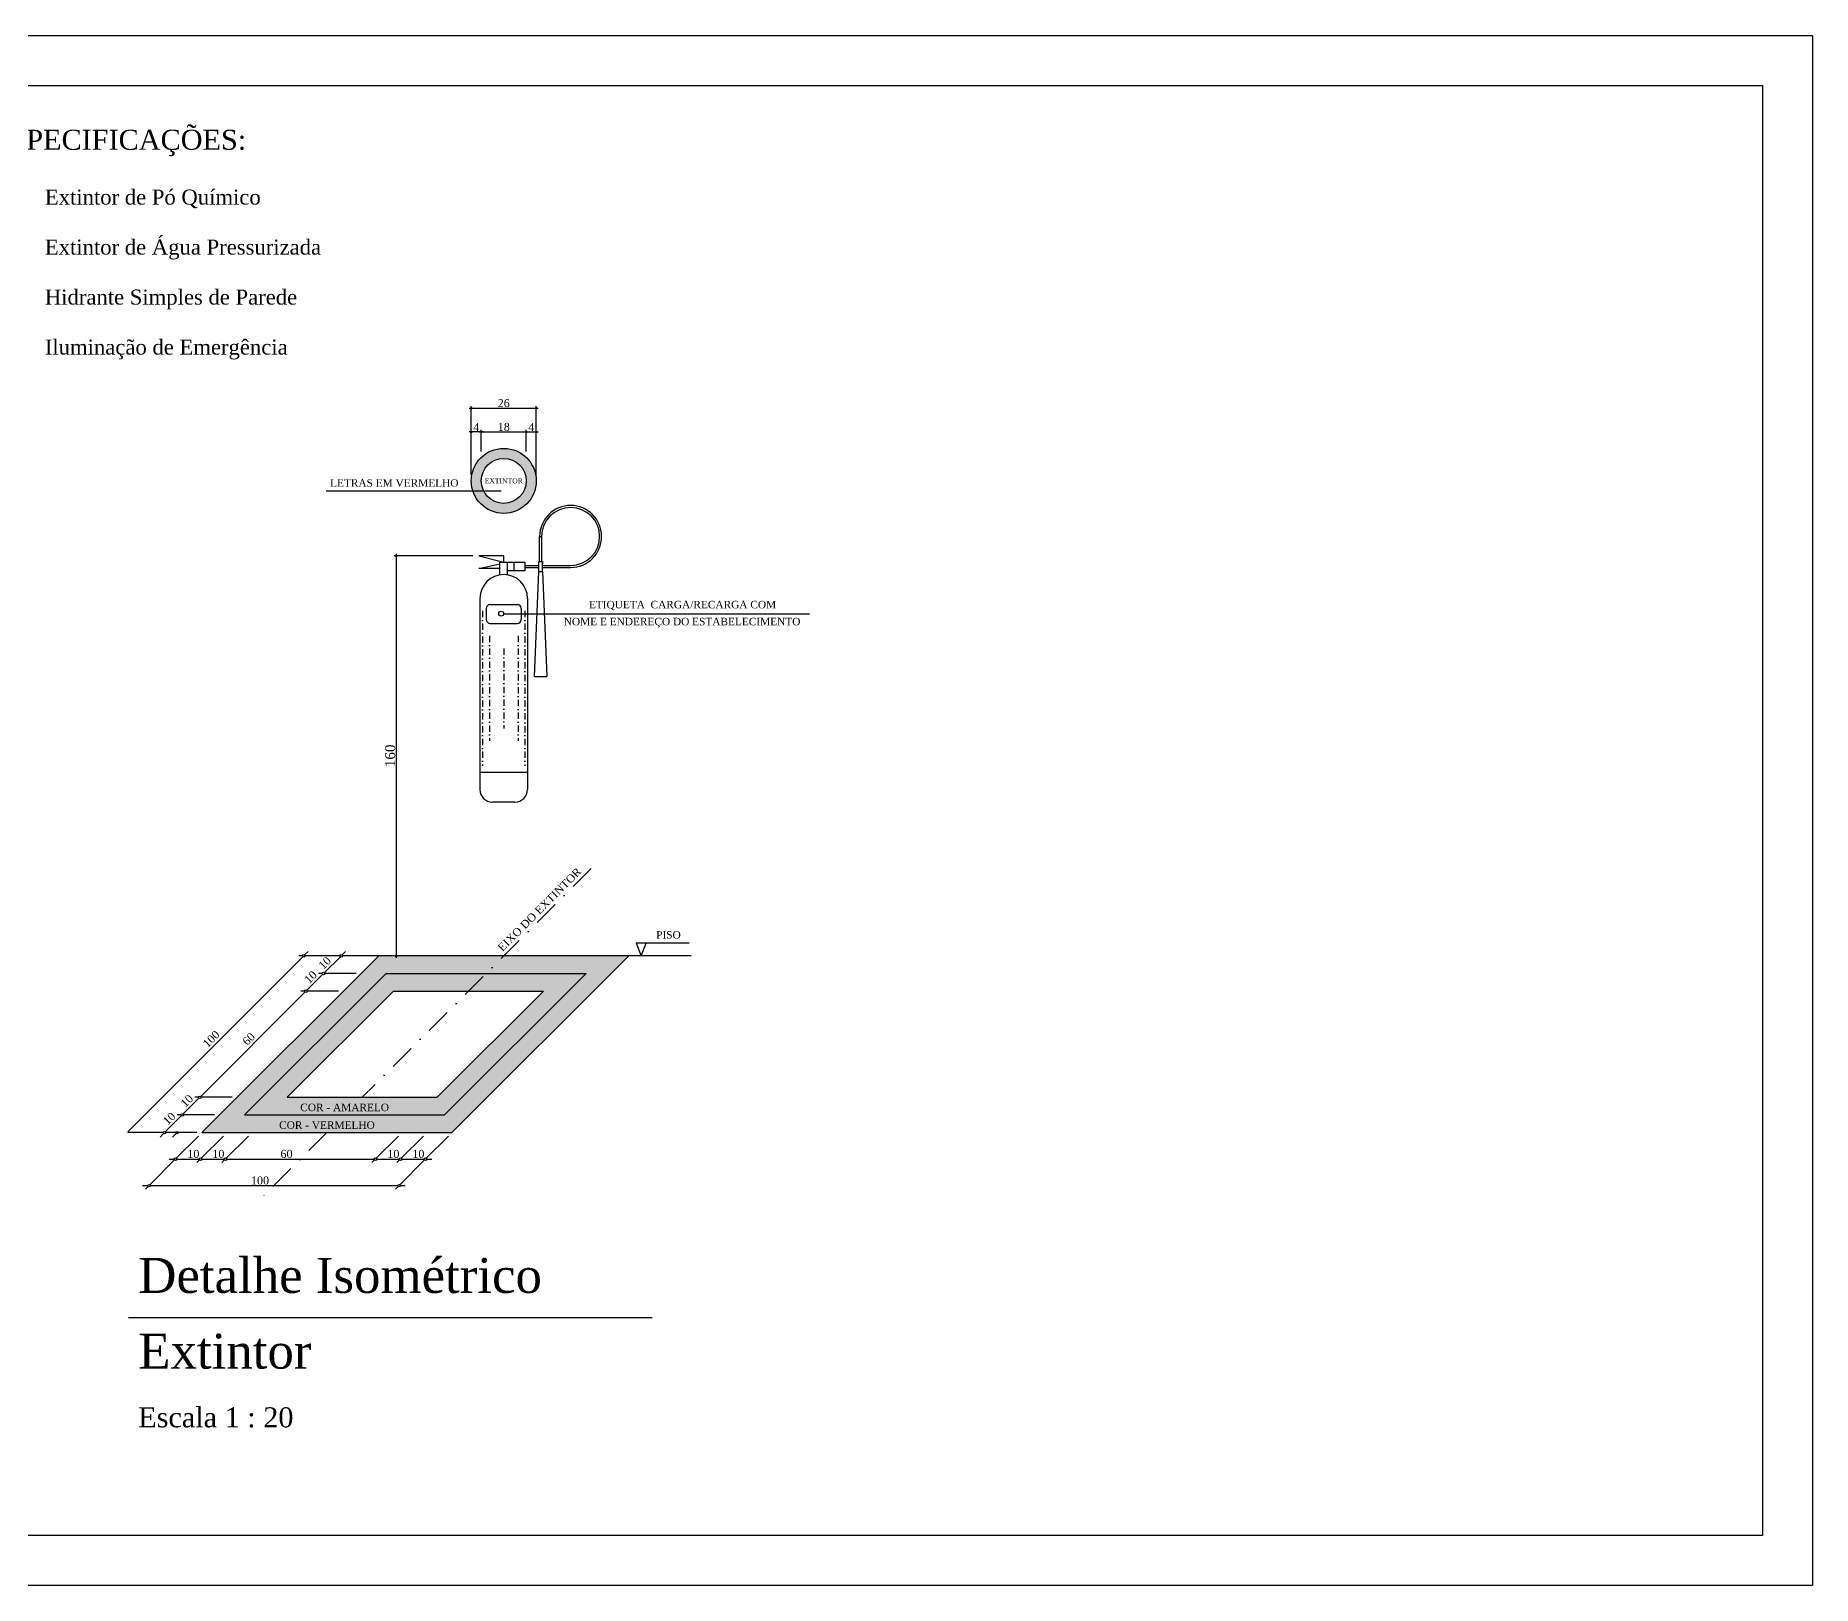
# Model space of a CAD drawing. Header units: millimetres. Extents: x 9200 to 13100, y 733 to 2283.
# Drawn here: x 11323 to 13100, y 733 to 2283 of the extents above; entities that cross this region are included whole.
import ezdxf
from ezdxf.enums import TextEntityAlignment as Align

# ---------------------------------------------------------------- set-up
doc = ezdxf.new("R2010")
doc.units = ezdxf.units.MM
doc.linetypes.add('DASHDOTX2', pattern=[50.8, 25.4, -12.7, 0, -12.7])
for name, color, linetype in [('001 - 0.350 Color', 1, 'Continuous'), ('002 - 0.350 Color', 2, 'Continuous'), ('003 - 0.250', 3, 'Continuous'), ('004 - 0.350', 4, 'Continuous'), ('006 - 0.500', 6, 'Continuous'), ('010 - 0.050', 10, 'Continuous'), ('014 - 1.000', 14, 'Continuous'), ('040 - 0.150', 40, 'Continuous')]:
    doc.layers.add(name, color=color, linetype=linetype)
doc.styles.add('style1', font='BOOKOS.TTF')
doc.styles.add('style2', font='BOOKOSBI.TTF')
doc.dimstyles.new('Copy of Externa 20', dxfattribs={"dimtxt": 10, "dimasz": 4, "dimexe": 2, "dimexo": 6, "dimgap": 0.8, "dimtad": 1, "dimdec": 1, "dimzin": 4, "dimtxsty": 'style1', "dimblk": 'DOTSMALL', "dimcen": 4, "dimdle": 2, "dimclrd": 256, "dimclre": 256, "dimclrt": 256, "dimadec": 4, "dimazin": 1, "dimtfac": 1, "dimtdec": 1, "dimtmove": 0, "dimatfit": 3, "dimldrblk": 'DOTSMALL', "dimfxl": 1, "dimlwd": -1, "dimlwe": -1, "dimarcsym": 0})

# ---------------------------------------------------------------- blocks, each defined once
blk = doc.blocks.new('_DotSmall')
at = {"layer": '001 - 0.350 Color', "color": 0, "const_width": 0.5}
blk.add_lwpolyline([(-0.0625, 0, 1), (0.0625, 0, 1)], format="xyb", close=True, dxfattribs=at)
blk = doc.blocks.new('*D3')
at = {"layer": '010 - 0.050', "ltscale": 2.5}
for p, q in [((11760.2, 1762.6), (11681.6, 1762.6)), ((11683.6, 1764.6), (11683.6, 1360.6))]:
    blk.add_line(p, q, dxfattribs=at)
at = {"layer": 'Defpoints', "color": 0, "ltscale": 2.5}
for p in [(11766.2, 1762.6), (11683.6, 1362.6), (11766.2, 1362.6)]:
    blk.add_point(p, dxfattribs=at)
at = {"layer": '010 - 0.050', "ltscale": 2.5, "xscale": 4, "yscale": 4, "zscale": 4}
for p, rotation in [((11683.6, 1762.6), 90), ((11683.6, 1362.6), 270)]:
    blk.add_blockref('_DotSmall', p, dxfattribs=dict(at, rotation=rotation))
at = {"layer": '010 - 0.050', "ltscale": 2.5, "insert": (11677.6, 1562.6), "char_height": 10, "attachment_point": 5, "rotation": 90, "style": 'style1'}
blk.add_mtext('160', dxfattribs=at)
blk = doc.blocks.new('*D4')
at = {"layer": '010 - 0.050', "ltscale": 2.5}
for p, q in [((11756.7, 1910.3), (11825.7, 1910.3)), ((11758.7, 1843.6), (11758.7, 1912.3)), ((11823.7, 1843.6), (11823.7, 1912.3))]:
    blk.add_line(p, q, dxfattribs=at)
at = {"layer": 'Defpoints', "color": 0, "ltscale": 2.5}
for p in [(11823.7, 1910.3), (11758.7, 1837.6), (11823.7, 1837.6)]:
    blk.add_point(p, dxfattribs=at)
at = {"layer": '010 - 0.050', "ltscale": 2.5, "xscale": 4, "yscale": 4, "zscale": 4, "rotation": 180}
blk.add_blockref('_DotSmall', (11758.7, 1910.3), dxfattribs=at)
at = {"layer": '010 - 0.050', "ltscale": 2.5, "xscale": 4, "yscale": 4, "zscale": 4}
blk.add_blockref('_DotSmall', (11823.7, 1910.3), dxfattribs=at)
at = {"layer": '010 - 0.050', "ltscale": 2.5, "insert": (11791.2, 1915.3), "char_height": 8, "attachment_point": 5, "style": 'style1'}
blk.add_mtext('26', dxfattribs=at)
blk = doc.blocks.new('*D5')
at = {"layer": '010 - 0.050', "ltscale": 2.5}
for p, q in [((11770.7, 1886.5), (11756.7, 1886.5)), ((11758.7, 1843.6), (11758.7, 1888.5)), ((11768.7, 1867.1), (11768.7, 1888.5))]:
    blk.add_line(p, q, dxfattribs=at)
at = {"layer": 'Defpoints', "color": 0, "ltscale": 2.5}
for p in [(11758.7, 1886.5), (11768.7, 1861.1), (11758.7, 1837.6)]:
    blk.add_point(p, dxfattribs=at)
at = {"layer": '010 - 0.050', "ltscale": 2.5, "xscale": 4, "yscale": 4, "zscale": 4, "rotation": 180}
blk.add_blockref('_DotSmall', (11758.7, 1886.5), dxfattribs=at)
at = {"layer": '010 - 0.050', "ltscale": 2.5, "xscale": 4, "yscale": 4, "zscale": 4}
blk.add_blockref('_DotSmall', (11768.7, 1886.5), dxfattribs=at)
at = {"layer": '010 - 0.050', "ltscale": 2.5, "insert": (11763.7, 1891.3), "char_height": 8, "attachment_point": 5, "style": 'style1'}
blk.add_mtext('4', dxfattribs=at)
blk = doc.blocks.new('*D6')
at = {"layer": '010 - 0.050', "ltscale": 2.5}
for p, q in [((11811.7, 1886.5), (11825.7, 1886.5)), ((11813.7, 1867.1), (11813.7, 1888.5)), ((11823.7, 1843.6), (11823.7, 1888.5))]:
    blk.add_line(p, q, dxfattribs=at)
at = {"layer": 'Defpoints', "color": 0, "ltscale": 2.5}
for p in [(11823.7, 1886.5), (11813.7, 1861.1), (11823.7, 1837.6)]:
    blk.add_point(p, dxfattribs=at)
at = {"layer": '010 - 0.050', "ltscale": 2.5, "xscale": 4, "yscale": 4, "zscale": 4, "rotation": 180}
blk.add_blockref('_DotSmall', (11813.7, 1886.5), dxfattribs=at)
at = {"layer": '010 - 0.050', "ltscale": 2.5, "xscale": 4, "yscale": 4, "zscale": 4}
blk.add_blockref('_DotSmall', (11823.7, 1886.5), dxfattribs=at)
at = {"layer": '010 - 0.050', "ltscale": 2.5, "insert": (11818.7, 1891.3), "char_height": 8, "attachment_point": 5, "style": 'style1'}
blk.add_mtext('4', dxfattribs=at)
blk = doc.blocks.new('*D7')
at = {"layer": '010 - 0.050', "ltscale": 2.5}
for p, q in [((11766.7, 1886.5), (11815.7, 1886.5)), ((11768.7, 1867.1), (11768.7, 1888.5)), ((11813.7, 1867.1), (11813.7, 1888.5))]:
    blk.add_line(p, q, dxfattribs=at)
at = {"layer": 'Defpoints', "color": 0, "ltscale": 2.5}
for p in [(11813.7, 1886.5), (11768.7, 1861.1), (11813.7, 1861.1)]:
    blk.add_point(p, dxfattribs=at)
at = {"layer": '010 - 0.050', "ltscale": 2.5, "xscale": 4, "yscale": 4, "zscale": 4, "rotation": 180}
blk.add_blockref('_DotSmall', (11768.7, 1886.5), dxfattribs=at)
at = {"layer": '010 - 0.050', "ltscale": 2.5, "xscale": 4, "yscale": 4, "zscale": 4}
blk.add_blockref('_DotSmall', (11813.7, 1886.5), dxfattribs=at)
at = {"layer": '010 - 0.050', "ltscale": 2.5, "insert": (11791.2, 1891.5), "char_height": 8, "attachment_point": 5, "style": 'style1'}
blk.add_mtext('18', dxfattribs=at)

msp = doc.modelspace()

# ---------------------------------------------------------------- hatches: boundary and pattern name
at = {"layer": '001 - 0.350 Color', "ltscale": 2.5}
h = msp.add_hatch(color=256, dxfattribs=at)
h.paths.add_polyline_path([(11916.15, 1362.61), (11666.15, 1362.61), (11595.41, 1291.87), (11620.41, 1291.87), (11673.47, 1344.93), (11873.47, 1344.93), (11820.41, 1291.87), (11845.41, 1291.87)])
h.paths.add_polyline_path([(11620.41, 1291.87), (11595.41, 1291.87), (11489.38, 1185.83), (11739.38, 1185.83), (11845.41, 1291.87), (11820.41, 1291.87), (11732.05, 1203.51), (11532.05, 1203.51)])
h.paths.add_polyline_path([(11561.35, 1187.8), (11667.4, 1187.8), (11667.4, 1199.44), (11561.35, 1199.44)], flags=24)
at = {"layer": '002 - 0.350 Color', "ltscale": 2.5}
msp.add_hatch(color=256, dxfattribs=at).paths.add_polyline_path([(11758.65, 1837.61, 0.0817371), (11760.37, 1827.19), (11771.21, 1827.19, -0.1208993), (11768.65, 1837.61, -1), (11813.65, 1837.61, -0.7842816), (11771.21, 1827.19), (11760.37, 1827.19, 0.8488781), (11823.65, 1837.61, 1)])
h = msp.add_hatch(color=256, dxfattribs=at)
h.paths.add_polyline_path([(11873.47, 1344.93), (11673.47, 1344.93), (11620.41, 1291.87), (11645.41, 1291.87), (11680.8, 1327.25), (11830.8, 1327.25), (11795.41, 1291.87), (11820.41, 1291.87)])
h.paths.add_polyline_path([(11645.41, 1291.87), (11620.41, 1291.87), (11532.05, 1203.51), (11732.05, 1203.51), (11820.41, 1291.87), (11795.41, 1291.87), (11724.73, 1221.18), (11574.73, 1221.18)])
h.paths.add_polyline_path([(11583.76, 1205.48), (11680.35, 1205.48), (11680.35, 1217.12), (11583.76, 1217.12)], flags=24)
at = {"layer": '010 - 0.050', "ltscale": 2.5}
h = msp.add_hatch(color=256, dxfattribs=at)
h.paths.add_polyline_path([(11589.9, 1362.61, 1), (11592.4, 1362.61, 1)])
h.paths.add_polyline_path([(11627.4, 1362.61, 1), (11629.9, 1362.61, 1)])
h.paths.add_polyline_path([(11609.72, 1344.93, 1), (11612.22, 1344.93, 1)])
h.paths.add_polyline_path([(11592.05, 1327.25, 1), (11594.55, 1327.25, 1)])
h = msp.add_hatch(color=256, dxfattribs=at)
h.paths.add_polyline_path([(11435.09, 1132.8, 1), (11437.59, 1132.8, 1)])
h.paths.add_polyline_path([(11461.61, 1159.31, 1), (11464.11, 1159.31, 1)])
h.paths.add_polyline_path([(11486.61, 1159.31, 1), (11489.11, 1159.31, 1)])
h.paths.add_polyline_path([(11511.61, 1159.31, 1), (11514.11, 1159.31, 1)])
h.paths.add_polyline_path([(11450.63, 1185.83, 1), (11453.13, 1185.83, 1)])
h.paths.add_polyline_path([(11468.3, 1203.51, 1), (11470.8, 1203.51, 1)])
h.paths.add_polyline_path([(11488.48, 1221.18, 1), (11485.98, 1221.18, 1)])
h.paths.add_polyline_path([(11413.13, 1185.83, 1), (11415.63, 1185.83, 1)])
h = msp.add_hatch(color=256, dxfattribs=at)
h.paths.add_polyline_path([(11661.61, 1159.31, 1), (11664.11, 1159.31, 1)])
h.paths.add_polyline_path([(11686.61, 1159.31, 1), (11689.11, 1159.31, 1)])
h.paths.add_polyline_path([(11711.61, 1159.31, 1), (11714.11, 1159.31, 1)])
h.paths.add_polyline_path([(11685.09, 1132.8, 1), (11687.59, 1132.8, 1)])

# ---------------------------------------------------------------- linework, layer by layer
at = {"layer": '001 - 0.350 Color', "ltscale": 0.25}
for p, q in [((11666.15, 1362.61), (11489.38, 1185.83)), ((11916.15, 1362.61), (11739.38, 1185.83)), ((11673.47, 1344.93), (11532.05, 1203.51)), ((11673.47, 1344.93), (11873.47, 1344.93)), ((11873.47, 1344.93), (11732.05, 1203.51)), ((11532.05, 1203.51), (11732.05, 1203.51)), ((11489.38, 1185.83), (11739.38, 1185.83))]:
    msp.add_line(p, q, dxfattribs=at)
at = {"layer": '002 - 0.350 Color', "ltscale": 0.25}
for p, q in [((11680.8, 1327.25), (11574.73, 1221.18)), ((11680.8, 1327.25), (11830.8, 1327.25)), ((11830.8, 1327.25), (11724.73, 1221.18)), ((11574.73, 1221.18), (11724.73, 1221.18))]:
    msp.add_line(p, q, dxfattribs=at)
for radius in [32.5, 22.5]:
    msp.add_circle((11791.15, 1837.61), radius, dxfattribs=at)
at = {"layer": '003 - 0.250', "linetype": 'DASHDOTX2'}
for p, q in [((11878.56, 1450.02), (11649.73, 1221.18)), ((11614.38, 1185.83), (11543.66, 1115.12))]:
    msp.add_line(p, q, dxfattribs=at)
at = {"layer": '004 - 0.350', "ltscale": 0.25}
for p, q in [((11976.51, 1375.11), (11923.65, 1375.11)), ((11923.65, 1375.11), (11928.65, 1362.61)), ((11928.65, 1362.61), (11933.65, 1375.11)), ((11978.65, 1362.61), (11629.9, 1362.61))]:
    msp.add_line(p, q, dxfattribs=at)
at = {"layer": '006 - 0.500', "ltscale": 0.25}
for p, q in [((11766.15, 1762.61), (11791.15, 1756.36)), ((11791.15, 1762.61), (11766.15, 1762.61)), ((11791.15, 1756.36), (11791.15, 1762.61)), ((11766.15, 1749.96), (11787.4, 1754.69)), ((11787.4, 1749.96), (11766.15, 1749.96)), ((11787.4, 1743.56), (11787.4, 1756.36)), ((11787.4, 1756.36), (11794.9, 1756.36)), ((11794.9, 1743.56), (11794.9, 1756.36)), ((11794.9, 1756.36), (11812.4, 1756.36)), ((11812.4, 1747.61), (11794.9, 1747.61)), ((11801.15, 1756.36), (11801.15, 1747.61)), ((11812.4, 1756.36), (11812.4, 1747.61)), ((11767.4, 1720.11), (11767.4, 1528.86)), ((11814.9, 1720.11), (11814.9, 1528.86)), ((11767.4, 1546.36), (11814.9, 1546.36))]:
    msp.add_line(p, q, dxfattribs=at)
at = {"layer": '006 - 0.500', "ltscale": 2.5}
msp.add_line((11802.4, 1516.36), (11779.9, 1516.36), dxfattribs=at)
at = {"layer": '006 - 0.500'}
msp.add_line((11939.73, 1000.54), (11415.91, 1000.54), dxfattribs=at)
at = {"layer": '006 - 0.500', "ltscale": 0.25}
for centre, radius, start, end in [((11791.15, 1720.11), 23.75, 0, 180), ((11802.4, 1528.86), 12.5, 270, 0)]:
    msp.add_arc(centre, radius, start, end, dxfattribs=at)
at = {"layer": '006 - 0.500', "ltscale": 2.5}
msp.add_arc((11779.9, 1528.86), 12.5, 180, 270, dxfattribs=at)
at = {"layer": '010 - 0.050', "ltscale": 0.25}
for p, q in [((11788.65, 1827.19), (11613.62, 1827.19)), ((11791.19, 1704.77), (12096.75, 1704.77)), ((11590.27, 1361.72), (11415.26, 1186.71)), ((11589.9, 1362.61), (11586.15, 1362.61)), ((11595.57, 1367.03), (11592.04, 1363.49)), ((11627.4, 1362.61), (11592.4, 1362.61)), ((11627.77, 1361.72), (11611.86, 1345.81)), ((11633.07, 1367.03), (11629.54, 1363.49)), ((11610.09, 1344.04), (11594.18, 1328.13)), ((11609.72, 1344.93), (11605.97, 1344.93)), ((11643.47, 1344.93), (11612.22, 1344.93)), ((11592.41, 1326.37), (11488.11, 1222.07)), ((11592.05, 1327.25), (11588.3, 1327.25)), ((11625.8, 1327.25), (11594.55, 1327.25)), ((11486.35, 1220.3), (11470.44, 1204.39)), ((11485.98, 1221.18), (11482.23, 1221.18)), ((11519.73, 1221.18), (11488.48, 1221.18)), ((11468.67, 1202.62), (11452.76, 1186.71)), ((11468.3, 1203.51), (11464.55, 1203.51)), ((11502.05, 1203.51), (11470.8, 1203.51)), ((11450.63, 1185.83), (11415.63, 1185.83)), ((11450.99, 1184.95), (11447.46, 1181.41)), ((11484.38, 1185.83), (11453.13, 1185.83)), ((11463.13, 1185.83), (11459.38, 1185.83)), ((11463.49, 1184.95), (11459.96, 1181.41)), ((11485.84, 1182.29), (11463.74, 1160.2)), ((11510.84, 1182.29), (11488.74, 1160.2)), ((11535.84, 1182.29), (11513.74, 1160.2)), ((11685.84, 1182.29), (11663.74, 1160.2)), ((11710.84, 1182.29), (11688.74, 1160.2)), ((11735.84, 1182.29), (11713.74, 1160.2)), ((11461.97, 1158.43), (11437.23, 1133.68)), ((11456.61, 1159.31), (11461.61, 1159.31)), ((11464.11, 1159.31), (11486.61, 1159.31)), ((11486.97, 1158.43), (11484.32, 1155.78)), ((11489.11, 1159.31), (11511.61, 1159.31)), ((11511.97, 1158.43), (11509.32, 1155.78)), ((11514.11, 1159.31), (11661.61, 1159.31)), ((11661.97, 1158.43), (11659.32, 1155.78)), ((11664.11, 1159.31), (11686.61, 1159.31)), ((11686.97, 1158.43), (11684.32, 1155.78)), ((11711.97, 1158.43), (11687.23, 1133.68)), ((11689.11, 1159.31), (11711.61, 1159.31)), ((11714.11, 1159.31), (11719.11, 1159.31)), ((11430.09, 1132.8), (11435.09, 1132.8)), ((11435.46, 1131.91), (11432.81, 1129.26)), ((11437.59, 1132.8), (11685.09, 1132.8)), ((11685.46, 1131.91), (11682.81, 1129.26)), ((11687.59, 1132.8), (11692.59, 1132.8))]:
    msp.add_line(p, q, dxfattribs=at)
at = {"layer": '010 - 0.050', "linetype": 'DASHDOTX2', "ltscale": 0.25}
for p, q in [((11769.9, 1707.61), (11769.9, 1552.61)), ((11812.4, 1707.61), (11812.4, 1552.61)), ((11776.78, 1682.61), (11776.78, 1577.61)), ((11805.53, 1682.61), (11805.53, 1577.61)), ((11791.15, 1670.11), (11791.15, 1590.11)), ((11791.15, 1670.11), (11791.15, 1590.11))]:
    msp.add_line(p, q, dxfattribs=at)
at = {"layer": '010 - 0.050', "ltscale": 0.25}
for centre, radius in [((11788.69, 1704.77), 2.5), ((11591.15, 1362.61), 1.25), ((11628.65, 1362.61), 1.25), ((11610.97, 1344.93), 1.25), ((11593.3, 1327.25), 1.25), ((11487.23, 1221.18), 1.25), ((11469.55, 1203.51), 1.25), ((11451.88, 1185.83), 1.25), ((11464.38, 1185.83), 1.25), ((11462.86, 1159.31), 1.25), ((11487.86, 1159.31), 1.25), ((11512.86, 1159.31), 1.25), ((11662.86, 1159.31), 1.25), ((11687.86, 1159.31), 1.25), ((11712.86, 1159.31), 1.25), ((11436.34, 1132.8), 1.25), ((11686.34, 1132.8), 1.25)]:
    msp.add_circle(centre, radius, dxfattribs=at)
at = {"layer": '014 - 1.000'}
msp.add_lwpolyline([(9324.75, 2232.94), (13049.75, 2232.94), (13049.75, 782.94), (9324.75, 782.94)], close=True, dxfattribs=at)
at = {"layer": '040 - 0.150'}
for p, q in [((9274.75, 2282.94), (13099.75, 2282.94)), ((13099.75, 2282.94), (13099.75, 732.94)), ((13099.75, 732.94), (9324.75, 732.94))]:
    msp.add_line(p, q, dxfattribs=at)
at = {"layer": '040 - 0.150', "ltscale": 0.25}
for p, q in [((11826.78, 1781.98), (11829.28, 1781.98)), ((11826.78, 1756.98), (11826.78, 1781.98)), ((11829.28, 1756.98), (11829.28, 1781.98)), ((11812.4, 1752.98), (11826.15, 1752.98)), ((11812.4, 1750.98), (11826.15, 1750.98)), ((11821.78, 1641.98), (11826.15, 1746.98)), ((11826.15, 1746.98), (11826.15, 1756.98)), ((11826.15, 1756.98), (11829.9, 1756.98)), ((11826.15, 1746.98), (11829.9, 1746.98)), ((11829.9, 1746.98), (11829.9, 1756.98)), ((11829.9, 1756.98), (11829.9, 1754.4)), ((11829.9, 1752.98), (11858.03, 1752.98)), ((11829.9, 1750.98), (11858.03, 1750.98)), ((11829.9, 1746.98), (11834.28, 1641.98)), ((11773.65, 1710.11), (11773.65, 1698.86)), ((11777.4, 1713.86), (11804.9, 1713.86)), ((11808.65, 1710.11), (11808.65, 1698.86)), ((11777.4, 1695.11), (11804.9, 1695.11)), ((11821.78, 1641.98), (11834.28, 1641.98))]:
    msp.add_line(p, q, dxfattribs=at)
for centre, radius, start, end in [((11858.03, 1781.98), 31, 270, 180), ((11858.03, 1781.98), 29, 270, 180), ((11777.4, 1710.11), 3.75, 90, 180), ((11804.9, 1710.11), 3.75, 0, 90), ((11777.4, 1698.86), 3.75, 180, 270), ((11804.9, 1698.86), 3.75, 270, 0)]:
    msp.add_arc(centre, radius, start, end, dxfattribs=at)

# ---------------------------------------------------------------- texts
at = {"layer": '001 - 0.350 Color', "ltscale": 0.25, "style": 'style1'}
msp.add_text('EXTINTOR', height=5, dxfattribs=at).set_placement((11791.15, 1837.61), align=Align.MIDDLE_CENTER)
at = {"layer": '010 - 0.050', "ltscale": 0.25, "style": 'style1'}
for s, height, p in [('ESPECIFICAÇÕES:', 20, (11278.49, 2188.71)), ('Extintor de Pó Químico', 15, (11332.31, 2128.88)), ('Extintor de Água Pressurizada', 15, (11332.31, 2078.88)), ('Hidrante Simples de Parede', 15, (11332.31, 2028.88)), ('Iluminação de Emergência', 15, (11332.31, 1978.88))]:
    msp.add_text(s, height=height, dxfattribs=at).set_placement(p, align=Align.TOP_LEFT)
for s, height, p in [('LETRAS EM VERMELHO', 7.5, (11681.71, 1835.5)), ('ETIQUETA  CARGA/RECARGA COM', 7.5, (11969.92, 1713.87)), ('NOME E ENDEREÇO DO ESTABELECIMENTO', 7.5, (11969.47, 1696.91)), ('10', 8, (11480.82, 1164.56)), ('10', 8, (11505.82, 1164.56)), ('60', 8, (11573.96, 1164.56)), ('10', 8, (11680.82, 1164.56)), ('10', 8, (11705.82, 1164.56)), ('100', 8, (11547.45, 1138.05))]:
    msp.add_text(s, height=height, dxfattribs=at).set_placement(p, align=Align.MIDDLE_CENTER)
for s, p in [('EIXO DO EXTINTOR', (11826.92, 1408.95)), ('10', (11612.17, 1355.48)), ('10', (11598.03, 1341.34)), ('100', (11498.66, 1279.47)), ('60', (11536.16, 1279.47)), ('10', (11474.29, 1217.6)), ('10', (11456.61, 1199.92))]:
    msp.add_text(s, height=8, rotation=45, dxfattribs=at).set_placement(p, align=Align.MIDDLE_CENTER)
for s, p in [('PISO', (11955.86, 1377.61)), ('COR - AMARELO', (11632.05, 1205.01)), ('COR - VERMELHO', (11614.38, 1187.33))]:
    msp.add_text(s, height=7.5, dxfattribs=at).set_placement(p, align=Align.BOTTOM_CENTER)
at = {"layer": '010 - 0.050', "style": 'style2'}
for s, height, p in [('Detalhe Isométrico', 35, (11425.69, 1025.51)), ('Extintor', 35, (11425.69, 949.79)), ('Escala 1 : 20', 20, (11425.69, 891.1))]:
    msp.add_text(s, height=height, dxfattribs=at).set_placement(p)

# ---------------------------------------------------------------- dimensions: what is measured, and where the dimension line sits
at = {"layer": '010 - 0.050', "ltscale": 0.25}
for base, p1, p2, text, picture, middle in [((11823.65, 1910.31), (11758.65, 1837.61), (11823.65, 1837.61), '26', '*D4', (11791.15, 1915.33)), ((11758.65, 1886.52), (11768.65, 1861.06), (11758.65, 1837.61), '4', '*D5', (11763.65, 1891.32)), ((11813.65, 1886.52), (11768.65, 1861.06), (11813.65, 1861.06), '18', '*D7', (11791.15, 1891.46)), ((11823.65, 1886.52), (11813.65, 1861.06), (11823.65, 1837.61), '4', '*D6', (11818.65, 1891.32))]:
    dim = msp.add_linear_dim(base=base, p1=p1, p2=p2, text=text, dimstyle='Copy of Externa 20', override={"dimtxt": 8}, dxfattribs=at)
    dim.commit()
    dim.dimension.update_dxf_attribs({"geometry": picture, "text_midpoint": middle})
dim = msp.add_linear_dim(base=(11683.55, 1362.61), p1=(11766.15, 1762.61), p2=(11766.15, 1362.61), angle=90, text='160', dimstyle='Copy of Externa 20', override={"dimtxt": 10, "dimse1": 0, "dimse2": 1}, dxfattribs=at)
dim.commit()
dim.dimension.update_dxf_attribs({"geometry": '*D3', "text_midpoint": (11677.57, 1562.61)})

doc.saveas('drawing.dxf')
